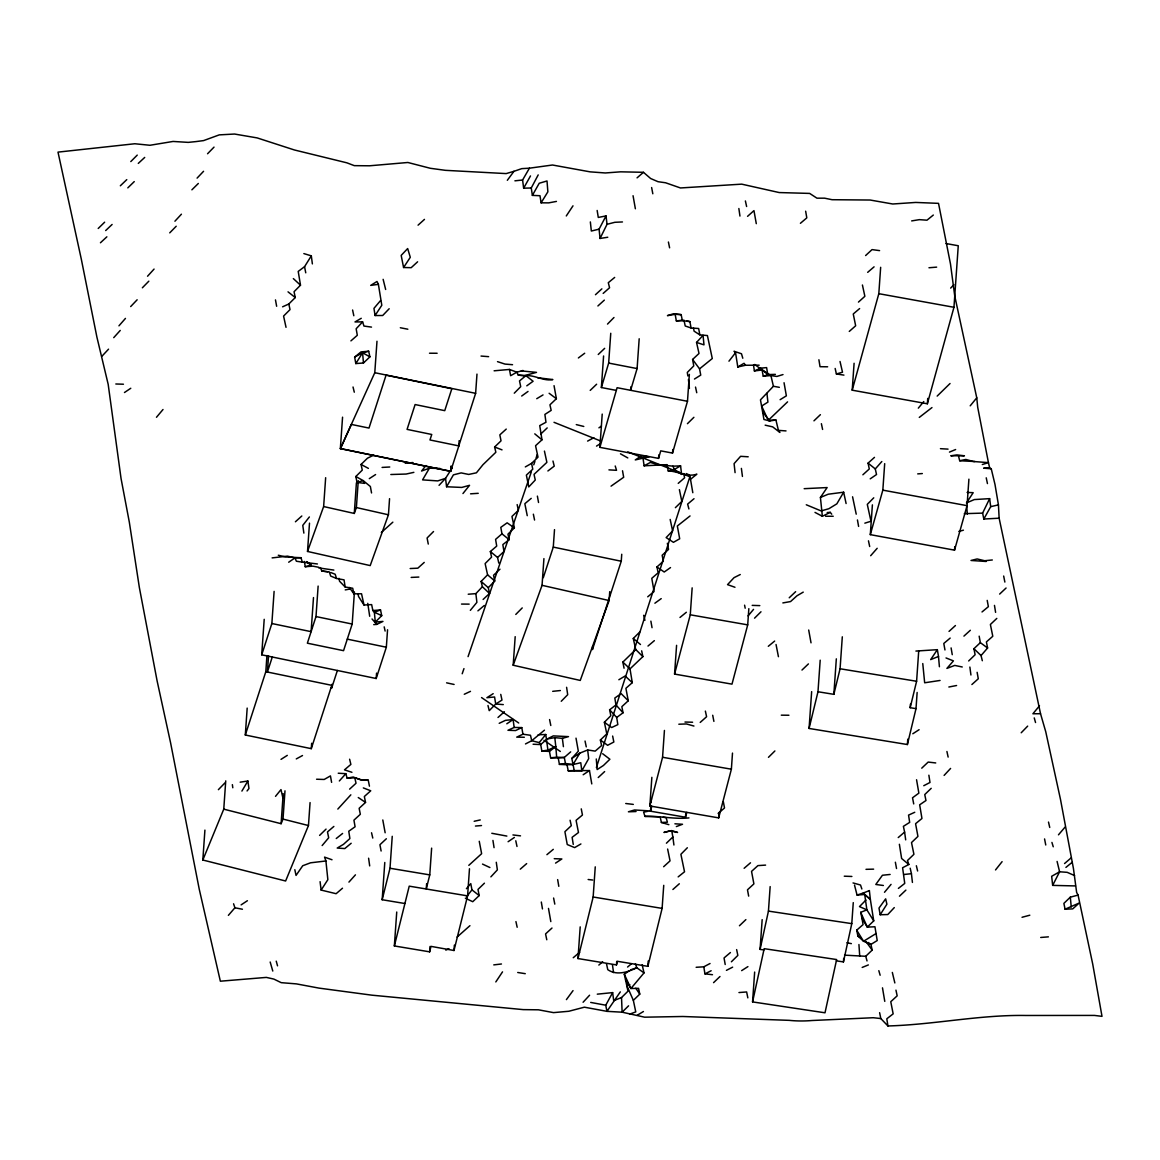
<?xml version="1.0" encoding="UTF-8"?>
<svg xmlns="http://www.w3.org/2000/svg" width="1160" height="1160" viewBox="0 0 1160 1160"><rect width="100%" height="100%" fill="white"/><g stroke="black" fill="none" stroke-linecap="round" stroke-linejoin="round"><path stroke-width="1.5" d="M451.269 466.509L450.646 471.308L340.358 448.63L342.562 417.179M310.068 802.589L308.458 825.543L285.621 881.005L202.826 860.01L204.914 830.111M202.826 860.01L223.764 809.158L225.736 780.868M266.945 655.545L265.814 671.698L331.803 685.328L311.286 748.664L245.311 735.005L247.181 708.093M387.556 629.779L386.338 647.222L376.188 678.513L261.711 654.82L264.204 619.324M268.54 655.878L267.409 672.017L272.281 657.01M261.711 654.82L271.861 623.529L274.108 591.397M223.764 809.158L281.111 823.702L283.2 793.658M281.111 823.702L283.011 819.09L284.983 790.83M389.557 498.67L388.44 514.793L370.2 565.587L307.516 551.449L309.502 523.145M313.49 597.574L311.112 631.663L271.861 623.529M354.423 591.991L352.19 624.051L343.548 650.673L307.371 643.191L315.998 616.569L318.13 586.076M307.516 551.449L323.64 506.543L325.656 477.702M311.286 748.664L311.663 743.255M331.035 687.721L331.745 687.865L332.006 684.284M323.64 506.543L354.279 513.445L356.41 482.821M354.279 513.445L356.381 507.558L358.266 480.689M340.358 448.63L374.782 372.708L376.986 341.257M376.188 678.513L376.565 673.104M404.912 903.524L382.176 899.739L384.786 862.474M382.176 899.739L390.007 868.26L392.239 836.316M469.481 868.753L467.582 895.883L453.995 950.504L430.998 946.371L429.635 951.838L394.357 945.951L396.735 912.021M450.646 471.308L458.838 445.904L429.968 439.959L431.752 434.478L407.073 429.388L415.106 404.55L444.744 410.654L451.834 388.73L386.062 375.159L368.996 428.069L351.364 424.429L340.489 448.572L450.646 471.308L451.008 466.073M426.634 883.63L426.257 888.981L429.765 874.886L431.636 848.134M458.838 445.904L459.142 440.655M429.635 951.838L430.012 946.487M458.78 445.904L475.629 393.327L476.977 374.1M453.995 950.504L454.372 945.124M609.74 591.643L609.116 600.547L580.246 680.441L513.184 665.231L515.185 636.666M513.184 665.231L542.053 585.322L543.924 558.612M543.3 577.695L553.276 547.1L554.509 529.641M616.322 390.412L601.373 387.527L603.591 355.975M689.359 374.375L687.488 401.287L672.524 453.082L660.736 450.849L658.561 458.388L599.894 447.354L602.214 414.091M601.373 387.527L608.666 363.08L610.755 333.282M592.688 646.12L592.441 649.615L621.252 561.237L621.745 554.262M663.737 885.341L662.113 908.396L647.86 966.338L617.381 961.292L616.482 964.917L577.985 958.552L580.203 926.884M577.985 958.552L593.151 896.999L595.254 866.854M630.866 386.802L630.62 390.311L637.101 368.575L639.189 338.763M616.482 964.917L616.728 961.393M658.561 458.388L658.808 454.879M672.524 453.082L672.785 449.514M732.496 753.087L731.38 769.196L718.678 817.887L649.861 805.968L651.862 777.331M686.778 812.362L685.502 817.235L650.485 811.188L650.861 805.823M651.108 802.256L651.354 798.674M647.86 966.338L648.222 961.045M649.861 805.968L662.563 757.277L664.433 730.438M748.838 608.652L747.707 624.863L731.989 684.139L674.569 674.076L676.585 645.337M674.569 674.076L690.273 614.8L692.158 587.859M685.502 817.235L685.749 813.682M718.678 817.887L719.055 812.508M752.564 1001.907L764.179 948.663L836.635 959.552L825.006 1012.796L752.564 1001.907L754.653 972.065M763.904 949.967L760.076 949.387L762.163 919.634M760.076 949.387L768.442 911.107L770.153 886.603M917.139 692.462L916.009 708.659L907.395 744.532L809.071 728.451L811.652 691.635M809.071 728.451L817.988 691.751L820.192 660.185M946.023 243.542L958.261 245.746L953.955 307.284L927.362 403.782L852.208 390.18L854.093 363.269M817.988 691.751L833.852 694.332L836.331 658.837M833.852 694.332L840.072 668.769L842.305 636.811M852.208 390.18L878.816 293.683L880.658 267.308M968.904 479.167L967.048 505.659L954.535 550.159L870.305 534.644L872.392 504.861M836.36 960.842L843.436 961.915L843.683 958.407M843.436 961.915L851.788 923.635L853.267 902.625M870.305 534.644L882.832 490.143L884.688 463.652M927.362 403.782L927.739 398.402M907.395 744.532L907.772 739.137M916.009 708.659L910.18 707.702L910.426 704.12M910.18 707.702L916.603 681.268L918.72 650.861M954.535 550.159L954.782 546.664M394.357 945.951L409.233 886.153L467.582 895.883M650.485 811.188L651.76 806.302M599.894 447.354L617.105 387.701L687.488 401.287M245.311 735.005L265.814 671.698M331.745 687.865L337.386 670.48M596.385 767.529L689.881 476.745L627.821 451.878M462.202 673.757L463.957 668.61M468.06 656.633L531.396 471.671M533.745 464.826L534.919 461.404M536.094 457.983L537.254 454.546M879.613 1012.665L880.817 1018.553L887.922 1025.962C934.076 1024.686 979.808 1014.666 1025.846 1015.479L1094.445 1015.42L1102 1016.348L1092.706 964.018L1078.075 895.099L1076.639 892.432L1073.449 868.593L1060.472 799.312L1045.755 731.771L1040.534 713.719L999.137 518.201L983.825 519.027L982.621 513.111L989.639 498.64L974.327 499.568L966.468 502.933L973.196 492.681L967.106 492.42M607.767 237.249L600.053 238.452L607.042 224.3L606.013 215.919L598.284 217.442L597.154 210.468M1075.479 885.935L1052.657 885.385L1059.602 871.784L1057.093 861.431M600.053 238.452L599.082 229.158L606.013 215.919M556.438 201.419L548.723 202.869L541.096 202.826L539.98 195.721L532.382 195.387L531.265 187.993L538.197 174.899M880.817 1018.553L873.262 1017.726L812.087 1020.51A87.957 58.131 -12.1 0 1 789.235 1020.351L682.805 1016.493L644.641 1017.189L622.122 1012.187L606.941 1011.346L605.752 1005.212L612.639 992.612L597.284 994.163M983.825 519.027L990.698 506.659L989.639 498.64M531.265 187.993L523.639 188.181L530.497 175.928M533.092 744.241L540.69 744.575L547.085 739.007L554.799 737.644L555.799 746.518L549.463 751.419L550.637 757.784L558.236 758.016L559.41 764.382L567.008 764.773L568.212 770.762L581.827 770.849L588.686 758.596L587.671 749.969L579.826 753.13L571.837 758.408L574.229 770.573L589.468 770.573L591.774 783.913M532.382 195.387L539.226 183.251L547.012 180.975L547.868 191.82L541.096 202.826M462.956 493.551L469.539 485.315L461.767 487.432L446.571 486.765L453.4 474.861L461.158 472.903L468.684 474.44L476.412 472.816L482.98 464.682L495.857 452.255L494.61 447.006L501.033 440.843L499.829 434.87L506.238 429.084M523.639 188.181L522.595 180.003L529.424 168.185L552.508 165.01L590.135 171.854L605.303 172.971L620.629 171.825L643.452 172.303L650.644 178.524L658.039 181.7L665.593 182.772L680.471 187.963L741.704 184.15L779.23 192.56L809.651 193.415L816.944 198.171L824.571 198.171L832.082 199.708L870.159 200.027L892.751 204L915.733 202.435L938.527 203.362L950.489 264.001L954.738 295.945L976.763 397.837L977.72 407.32L988.436 462.651L989.683 467.959L991.249 468.785L995.005 484.517L998.441 504.875L999.137 518.201M440.032 468.466L429.388 468.205L422.574 479.877L437.74 480.907L445.541 478.34L452.284 467.799M831.735 514.184L830.241 512.358L822.353 516.273L820.424 497.451L828.269 494.203L843.654 492.202L836.838 503.846L828.878 508.718L821.106 510.922L806.287 504.774M241.904 791.077L247.863 781.028L240.163 782.173M579.826 753.13L573.025 764.541L567.008 764.773M282.605 306.805L288.811 304.007L295.263 297.555L294.046 291.726L300.498 285.2L298.221 271.411L304.558 266.684L311.315 255.852L303.848 253.59M355.815 363.573L362.572 352.77L368.677 351.233L369.91 356.845L363.471 362.993L355.815 363.573L354.641 357.12L361.006 351.9L368.677 351.233M880.164 914.747L886.892 904.22L885.66 898.869L879.005 908.077L880.164 914.747L887.791 914.544L894.288 907.598M342.505 888.212L336.11 893.707L321.132 890.068L327.86 879.671L325.916 860.981L324.568 857.124L332.006 859.748M389.18 308.734L382.699 315.505L375.072 315.535L381.799 305.269L378.392 284.33L376.986 281.488L370.707 285.389L378.392 284.33M403.578 267.51L410.292 257.302L407.667 248.544L401.186 255.403L403.578 267.51L411.191 267.685L417.6 261.798M566.283 215.963L572.996 205.827M495.813 981.926L502.526 971.862M937.353 649.673L930.668 659.605L938.498 656.458L937.353 649.673L915.921 651.064M820.424 497.451L827.123 487.562L804.17 488.679M507.326 180.293L513.952 171.317L521.768 168.635L529.424 168.185M566.413 999.615L573.04 990.611M620.31 991.887L606.941 1011.346L584.365 1007.184L568.835 1011.259L553.509 1012.622L538.457 1009.809L523.233 1009.62L371.809 995.164L318.942 988.103L296.38 983.883L281.213 982.665L273.847 979.083L266.351 977.402L220.356 981.201L199.244 889.198L170.593 742.849L157.107 680.876L139.345 587.453L129.326 522.174L121.046 478.486L108.184 384.351L96.903 337.111L81.302 259.115L58 152.119L134.806 143.753L149.944 145.275L173.072 141.447L188.254 142.375L195.924 141.593L203.624 140.592L219.255 134.879L234.567 134.038L257.157 137.91L294.423 149.974L346.869 162.821L354.293 165.648L369.532 165.793L407.87 162.487L430.331 168.287L445.425 170.332L506.18 173.594L513.952 171.317M247.065 790.961L248.965 788.495L247.863 781.028M728.958 361.18L735.556 352.712L734.034 351.248L741.486 353.756L742.791 358.237M309.372 516.954L302.774 525.378L303.862 533.107M466.465 896.825L471.961 889.865L470.772 883.63L466.407 888.705M995.527 869.942L1002.095 861.663M425.952 465.566L421.573 471.033L429.388 468.205M275.514 796.355L280.981 789.612L282.851 797.732M539.212 742.603L545.78 734.512L547.926 750.114L541.865 751.071L540.69 744.575L539.212 742.603L531.729 740.718L525.495 743.937M470.337 610.348L476.89 602.359L475.875 593.644L482.372 586.713L481.11 581.436L487.577 574.823L485.126 563.572L491.579 557.119L490.346 551.537L496.726 546.099L495.581 539.385L501.975 533.832L500.801 527.365L507.123 522.827L514.387 527.887L507.95 534.151L509.182 539.675L502.831 544.605L503.976 551.508L497.553 557.467L498.786 563.093M970.209 405.826L976.763 397.837M918.314 408.146L923.781 401.548M1039.476 705.831L1032.922 713.762L1040.534 713.719M884.5 892.286L891.054 884.384M337.836 809.071L350.842 794.832M748.084 615.887L753.536 609.377M156.469 417.281L163.009 409.509M380.509 300.599L373.955 308.371L375.072 315.535M322.146 845.553L328.686 837.781L327.482 831.923L333.863 826.442M1058.471 834.823L1065.011 827.167M228.375 915.356L234.914 907.787L233.566 903.785M982.317 660.721L981.056 655.559L987.595 647.99L986.391 641.915L992.786 636.274L990.379 624.5L996.803 618.41M118.944 325.829L125.454 318.406M870.217 478.848L876.525 474.527L875.292 468.93L881.817 461.535M870.667 555.712L877.178 548.303M339.329 780.97L345.839 773.677L347.144 778.186L354.786 777.823L362.254 780.042L368.242 780.202L369.445 786.176M348.928 882.107L355.438 874.843M113.724 337.661L120.234 330.44M571.837 758.408L578.332 751.202L576.012 738.151M147.552 276.239L154.062 269.077M696.536 342.432L703.047 335.341L703.99 344.853L696.536 342.432L699.016 353.452L692.592 359.455L693.767 365.893L687.3 372.447L687.865 375.985M174.928 221.212L181.424 214.194M583.088 1002.255L589.585 995.222M765.165 425.169L772.676 426.865L779.897 432.448L778.433 430.375L775.909 419.992L769.848 420.95L763.947 419.485L760.467 399.837L773.415 386.28L770.921 375.593L763.251 376.173L762.062 370.011L754.739 364.457M639.726 632.04L633.273 638.478L635.738 649.527L622.862 662.085L624.051 668.218M439.046 485.329L445.541 478.34L446.571 486.765M490.868 876.859L497.364 869.884L496.277 862.271M944.11 775.402L950.591 768.428M102.066 356.091L108.547 349.16M371.504 327.106L363.95 326.062L362.63 321.9L356.149 328.758L357.309 335.298L350.914 340.88M642.161 964.801L644.017 972.892L630.924 988.509L625.53 979.808L624.298 974.226L629.343 970.731M197.084 178.118L203.565 171.288M130.674 306.574L137.141 299.787M950.663 288.101L953.897 284.722M483.096 599.473L489.52 593.485L488.302 587.685L494.769 580.971L493.551 575.259L499.974 569.183M218.385 789.67L224.851 782.986M1021.206 732.772L1027.673 726.116M207.553 153.758L214.02 147.117M169.737 232.856L176.204 226.243M142.361 287.796L148.828 281.184M607.507 324.089L613.973 317.507M561.251 701.264L567.704 694.695L566.602 687.3M604.375 722.26L610.827 715.705L609.624 709.804L615.96 704.932L614.829 698.044L621.136 693.607L628.256 700.77L621.847 706.658L623.036 712.776L616.714 717.475L617.83 724.623L611.625 727.538L604.375 722.26L606.796 733.874L600.372 740.008L601.605 745.546L595.211 751.114L587.671 749.969M873.755 497.814L867.288 504.368L870.971 521.26L864.838 523.16M687.343 847.757L680.891 854.296L684.53 871.784L678.165 876.887M514.272 393.182L520.724 386.657L519.506 380.929L525.886 375.68C535.224 374.912 543.591 381.495 552.856 379.566L537.733 377.754M515.779 614.438L522.232 607.913M787.567 401.867L768.268 420.34L761.641 406.043L767.92 402.114L766.919 393.298M865.94 900.073L859.487 906.598L866.883 909.861L873.727 920.88L867.288 927.115L861.923 918.111L860.706 912.311L866.883 909.861L864.707 894.505L863.199 893.055L857.052 895.041L854.514 885.109M130.79 161.573L137.243 155.106M433.536 531.526L427.083 537.993L428.272 544.069M372.853 610.523L380.524 609.957L381.741 615.655L375.289 622.093L376.753 624.385L382.959 621.412L375.289 622.093L374.361 612.219L372.853 610.523L371.649 604.606L363.993 605.012L358.585 596.573L357.976 593.746M950.04 383.51L937.164 396.096M355.83 476.513L363.167 480.602L364.588 483.358L357.033 482.4L355.83 476.513L362.282 470.119L361.05 464.464L367.488 458.171L373.709 455.17M754.551 618.178L760.989 611.769M687.43 423.69L693.883 417.31M768.457 757.335L774.894 750.955M191.893 189.819L198.331 183.469M612.639 992.612L613.698 1000.659L621.528 997.557L627.98 991.191L625.53 979.808M628.575 1005.821L622.122 1012.187L621.528 997.557M731.394 961.785L737.847 955.419L736.629 949.59M319.609 835.403L326.047 829.11M98.209 228.476L104.647 222.183M127.818 187.876L134.256 181.598M392.849 522.159L381.321 532.498M675.381 507.674L681.819 501.41L679.398 489.65M931.205 788.321L924.752 794.571L925.97 800.516L919.663 804.822L921.954 818.481L915.573 823.702L917.937 836.404L911.499 842.566L913.92 854.311L907.482 860.517L908.831 864.49L902.596 867.738L904.742 883.413L898.391 888.401M525.321 466.914L531.57 463.391L538.008 457.156L535.558 445.715L541.981 439.814L539.734 425.618L545.968 422.269L544.895 414.424L551.174 410.379L549.941 404.811L556.38 398.707L554.045 385.657M628.256 700.77L625.892 688.3L632.287 682.674L630.01 668.885L642.872 656.633L641.654 650.832M484.43 883.181L477.992 889.43L479.182 895.578L472.743 901.697L465.363 898.217M968.672 660.968L975.111 654.718L973.921 648.701L980.345 642.654L979.17 636.159M468.814 865.345L481.632 853.688L479.254 841.29M666.42 843.204L672.858 836.984L671.683 830.574L663.926 832.46L670.045 830.864L677.556 832.445L673.148 831.038M1078.075 895.099L1070.317 897.159L1063.88 903.379L1065.083 909.193L1072.739 908.889L1079.148 903.06L1065.083 909.193M469.93 925.68L457.127 937.034M629.619 1014.159L635.767 1011.897L633.346 1000.355L639.769 994.149L638.565 988.334L630.924 988.509L624.298 974.226M844.567 955.144L865.737 956.289L872.16 950.112L870.942 944.414L868.086 942.442M120.335 185.788L126.774 179.626M590.208 390.384L596.632 384.221M813.957 420.834L820.395 414.671M739.442 925.753L745.88 919.605M598.241 354.496L604.664 348.348M801.981 670.045L808.418 663.911M713.559 982.651L719.983 976.517M105.676 230.564L112.114 224.46M540.763 434.028L547.187 427.924M789.22 597.791L795.644 591.673M921.751 768.166L928.174 762.077L935.729 762.946M899.464 896.202L905.887 890.111M999.644 594.079L1006.068 588.018M138.286 163.4L144.71 157.426M100.441 242.774L106.865 236.814M386.352 838.753L379.929 844.727L381.118 851.019M544.461 730.162L531.729 740.718L530.483 735.28L522.942 734.207L516.722 737.136L524.335 737.267M598.226 777.548L604.635 771.574M865.621 255.548L872.03 249.603L879.585 250.618M349.61 789.148L356.033 783.246L354.786 777.823M363.326 787.901L370.75 790.786L364.341 796.514L365.545 802.415L359.136 808.317L360.339 814.277L353.93 820.163L355.09 826.761L348.769 831.241L349.885 838.535L343.476 844.349L337.212 848.062L344.796 848.569L351.175 843.262M551.986 928.043L545.562 933.916L546.78 939.76M663.636 866.737L670.045 860.88L667.638 849.047M595.457 294.712L601.866 288.855M597.908 305.964L604.331 300.121M949.025 631.402L955.434 625.544M862.88 474.788L869.289 468.959L868.071 463.13L874.481 457.373M963.931 636.115L970.34 630.272M418.064 225.17L424.473 219.385M295.409 521.783L301.817 515.997M858.458 302.093L864.867 296.308L862.416 284.998M424.226 562.411L417.832 568.183L410.176 568.53M647.715 596.82L654.095 591.499L651.775 578.318L658.155 572.793L656.952 566.95L663.346 561.193L662.142 555.249L668.551 549.419L667.362 543.286M971.891 684.53L978.286 678.774L977.126 672.322M747.562 216.34L753.957 210.612L756.291 223.662M498.002 717.475L504.397 711.747M700.205 722.419L706.6 716.721L705.367 711.095M672.901 889.488L679.311 883.775M603.171 293.407L609.565 287.752L608.304 282.707L614.669 277.428M849.265 331.426L855.659 325.786L853.253 313.983L859.633 308.56M570.676 751.868L564.282 757.465L558.236 758.016M860.706 912.311L867.288 927.115L874.944 926.767L877.221 940.542L870.942 944.414L863.547 941.267L857.907 936.004L856.704 930.189L863.083 924.592L861.923 918.111M637.058 177.857L643.452 172.303M678.223 483.358L684.617 477.789L683.689 473.57M520.274 869.159L526.669 863.606M598.836 965.062L602.678 961.756M867.68 272.339L874.074 266.844M718.127 813.464L724.521 807.969L723.332 801.705M744.126 868.289L750.505 862.793M1064.561 863.533L1070.956 858.038M898.231 837.563L904.611 832.097L903.393 826.34L909.672 822.382L908.556 815.117L914.761 812.276M573.243 957.725L579.637 952.288M627.574 967.048L631.402 963.786M800.414 223.3L806.809 217.862L805.649 211.192M647.99 646.048L654.37 640.639M477.92 610.856L484.3 605.462M694.014 498.713L687.634 504.107L688.909 508.95M950.17 638.087L943.79 643.466L944.965 649.962M730.423 952.548L724.043 957.957L725.203 964.511M531.222 498.365L524.842 503.701L527.249 515.678M546.911 854.673L553.291 849.337M982.012 611.958L988.378 606.665L987.204 600.387M768.297 646.294L774.663 641.059M679.992 617.453L686.357 612.262M690.04 515.953L677.338 526.002L679.688 538.776L673.438 542.329L666.144 537.587L672.611 530.903L670.175 519.433M1065.909 867.404L1072.275 862.213M933.321 215.049L926.97 220.197L919.387 219.646L911.673 220.907M692.81 492.71L690.504 479.312L696.87 474.164C686.648 477.543 678.034 471.149 668.232 470.946L667.043 464.667L644.104 465.812L643.017 458.171L649.107 456.808L641.567 455.793L635.274 459.925L643.017 458.171M336.255 838.52L342.606 833.46M694.463 379.045L700.741 375.101L699.553 368.851L712.284 358.527L707.411 335.559L699.828 334.863L694.086 331.151L693.506 328.033M919.285 417.411L931.973 407.566M547.897 470.974L554.234 466.132L552.972 461.042M578.376 357.962L584.698 353.249M521.696 396.024L528.017 391.442M654.892 603.214L661.214 598.618M526.785 385.83L533.107 381.263L525.886 375.68L518.288 375.159L516.882 372.186L509.458 369.445L494.116 370.808M670.524 567.573L664.216 572.01L656.952 566.95M598.923 427.837L601.446 426.083M288.68 562.223L294.988 557.902L300.991 557.713L302.31 562.136L317.419 563.963M508.095 841.725L514.387 837.447M124.468 392.515L130.775 388.266M506.804 723.797L513.097 719.562L514.17 727.45L507.964 730.278L515.577 730.553L521.783 727.596L522.942 734.207M583.175 774.749L589.468 770.573M241.12 904.872L247.399 900.726M555.567 863.098L561.861 858.965L554.248 858.676M876.09 933.524L863.547 941.267L856.704 930.189M369.3 478.645L375.593 474.556M912.818 733.758L919.097 729.698M493.188 693.665L486.896 697.697L494.58 696.986L495.697 704.033L489.23 710.674L487.983 705.497M741.646 970.63L747.924 966.613M281.01 759.365L287.288 755.378M596.515 446.107L600.271 443.729M780.1 399.692L786.364 395.836L784.044 382.727M536.746 398.692L543.025 394.922M637.159 1015.305L643.423 1011.52M618.86 679.745L625.124 675.99L632.287 682.674M735.556 352.712L737.789 366.981L744.053 363.298L745.532 365.255L759.162 365.183M803.242 592.122L796.978 595.776L790.569 601.562L782.855 602.924M580.913 843.958L574.649 847.597L567.24 844.538L564.905 831.691L571.329 825.644L570.082 820.236M361.253 318.304L355.004 321.929L362.63 321.9M644.104 465.812L650.339 462.463L657.807 464.551L672.945 466.175L674.337 469.452L681.601 474.411L680.587 465.87L674.337 469.452L668.232 470.946M611.044 486.156L623.674 477.267L622.514 470.772M354.641 357.12L362.572 352.77L369.91 356.845M587.612 441.09L593.862 437.712M296.279 758.915L302.513 755.537M696.145 967.295L703.801 966.816L710.036 963.51M923.766 785.712L929.986 782.478L928.87 775.199M726.421 970.355L732.641 967.15M740.254 574.534L734.034 577.665L727.538 584.64L734.976 587.264M547.085 739.007L553.305 735.889L568.501 736.629L562.368 738.354L554.799 737.644M703.801 966.816L704.932 973.863L711.152 970.746M445.832 950.141L448.935 948.634M499.206 723.318L505.426 720.36L513.097 719.562M464.275 694.26L470.482 691.36M547.926 750.114L555.799 746.518L556.669 757.219L564.282 757.465L565.471 763.483L573.025 764.541L580.768 762.729L581.827 770.849M753.492 365.023L754.377 370.939L760.583 368.169L766.615 367.604L767.746 374.593L775.387 374.375M949.445 452.096L955.622 449.529M862.184 967.44L868.361 964.932M676.352 826.572L682.515 824.267L674.917 823.803M380.524 609.957L374.361 612.219L381.741 615.655M630.605 969.861L636.767 967.744L644.017 972.892M783 374.564L776.866 376.449L770.921 375.593M982.303 464.522L988.436 462.651L973.269 461.477L965.802 459.447L959.697 460.738L958.435 455.75L950.808 455.793L956.869 454.909L964.424 455.793L958.435 455.75M357.033 482.4L363.167 480.602L370.373 486.518L371.548 492.957M763.251 376.173L769.385 374.361M835.157 368.474L836.389 373.955L842.508 372.215L840.029 361.485M523 370.475L516.882 372.186L510.632 375.695L509.458 369.445M958.841 531.439L963.423 530.178M1022.033 917.284L1029.804 915.211M607.042 224.3L614.814 222.299L622.456 221.951M629.822 984.637L626.762 985.42L633.346 1000.355M599.082 229.158L591.339 231.029L590.353 221.923M990.698 506.659L998.441 504.875M737.789 366.981L745.532 365.255M474.179 821.28L480.269 819.932M413.859 472.352L406.116 474.048L390.833 474.512M304.384 561.454L305.225 566.703L311.329 565.355L306.95 561.73M940.064 680.456L924.665 682.776L922.765 663.563M948.851 687.01L956.58 685.516M347.144 778.186L353.22 777.011L360.644 779.854L368.242 780.202M325.916 860.981L310.546 862.808L302.731 865.737L296.046 875.409L294.829 869.695M345.245 589.904L349.87 589.034M681.152 314.635L675.163 314.317L667.449 315.636L673.583 313.736L681.152 314.635L682.355 320.595L689.895 321.625L691.07 327.961L698.654 328.512L699.828 334.863M636.057 811.536L628.415 811.797L634.534 809.97L649.716 810.898L643.626 812.159L644.946 816.393C659.315 815.712 674.163 819.467 688.953 817.902M559.41 764.382L565.471 763.483M754.377 370.939L762.062 370.011L767.92 373.491M493.768 964.888L501.453 963.989M514.909 180.829L522.595 180.003M903.741 874.51L911.427 873.697L912.427 882.427M552.697 691.331L560.382 690.534M890.126 874.452L882.441 875.249L875.8 884.471L883.355 885.486M272.121 557.887L287.477 556.148L294.988 557.902L296.365 561.222L302.31 562.136M992.308 559.976L984.637 560.729L977.14 558.961L971.021 560.468L986.203 561.484M405.246 463.26L412.916 462.536M550.637 757.784L556.669 757.219M675.163 314.317L676.323 320.856L683.994 320.189L685.212 325.989L691.07 327.961M373.723 624.631L376.753 624.385L372.041 618.99M475.455 826.051L481.501 825.543M928.971 267.757L936.642 267.133M1040.723 937.468L1048.393 936.86M738.963 992.554L746.634 991.959L747.837 997.861M468.22 594.225L475.875 593.644M964.293 513.677L982.621 513.111M305.225 566.703L312.881 566.152L318.899 567.312M917.719 473.889L922.316 473.555M857.052 895.041L864.707 894.505L870.362 899.493L873.727 920.88M470.568 493.826L478.224 493.319M765.586 865.113L757.93 865.606L751.535 871.392L753.898 883.891L747.475 889.807L748.664 896.114M382.089 467.422L389.745 467.001M827.225 512.532L830.241 512.358M411.176 577.419L418.833 577.057M775.909 419.992L768.268 420.34L769.848 420.95L762.831 412.337M660.156 816.886L661.389 822.469L667.406 822.193L666.115 817.611L663.143 817.249M676.323 320.856L682.355 320.595M672.945 466.175L680.587 465.87M959.697 460.738L974.893 461.521M678.832 724.217L686.473 723.956L693.941 726.044M989.683 467.959L983.665 468.161L991.249 468.785M568.212 770.762L574.229 770.573M538.139 734.759L545.78 734.512M865.998 869.333L873.625 869.144M349.363 587.453L353.916 593.847L361.543 593.775L363.993 605.012M825.587 516.243L833.213 516.258M429.504 353.22L437.132 353.263M644.946 816.393L658.648 816.799M461.521 604.07L469.147 604.128M781.303 715.169L788.916 715.241M827.645 366.792L820.033 366.705L818.902 359.76M514.17 727.45L521.783 727.596M300.991 557.713L285.81 556.988L278.298 555.234M684.98 722.042L692.592 722.23M115.826 383.989L123.438 384.221M752.202 605.375L759.8 605.621M316.579 779.23L324.191 779.462L330.44 775.909L331.601 782.362M844.277 876.191L851.875 876.467M606.535 963.96L607.767 969.659C616.54 975.836 628.024 972.138 636.767 967.744L635.419 963.742M541.865 751.071L549.463 751.419M608.942 469.873L616.54 470.308L615.221 466.001M338.242 773.227L345.839 773.677M940.441 448.673L948.039 449.123M748.2 456.793L740.602 456.315L734.091 463.637L735.077 472.642M778.433 430.375L786.016 430.911M503.28 704.598L495.697 704.033L501.975 700.06L500.757 694.39M481.037 356.062L488.621 356.656M512.546 364.704L504.962 364.08L497.51 361.644M333.863 570.082L318.768 567.922M518.288 375.159L524.262 375.666L536.5 372.375L521.347 370.91M675.816 471.497L678.832 471.757M491.811 833.286L506.862 836.085M704.932 973.863L712.486 974.705M512.952 834.939L520.507 835.853M320.406 567.602L321.784 571.039L327.743 571.75M625.747 803.503L633.302 804.402M588.149 879.497L592.673 880.034M590.701 1002.428L605.752 1005.212M321.784 571.039L329.339 571.967L330.673 576.056L336.516 578.477L344.041 579.855L345.158 587.003L352.698 588.25L353.916 593.847M768.442 911.107L851.788 923.635M836.389 373.955L843.929 375.115M517.722 972.486L525.262 973.675M840.072 668.769L916.603 681.268M593.151 896.999L662.113 908.396M390.007 868.26L429.765 874.886M662.563 757.277L731.38 769.196M773.415 386.28L779.346 387.324M690.273 614.8L747.707 624.863M878.816 293.683L953.955 307.284M882.832 490.143L967.048 505.659M608.666 363.08L637.101 368.575M846.858 942.746L851.367 943.631M234.914 907.787L242.425 909.237M400.33 327.743L407.841 329.208M374.782 372.708L475.629 393.327M553.276 547.1L621.252 561.237M315.998 616.569L352.19 624.051M347.289 639.145L386.338 647.222M962.249 666.986L954.738 665.419L946.908 668.407L953.433 660.881L946.023 657.952M446.6 682.834L454.096 684.458M356.381 507.558L388.44 514.793M542.053 585.322L609.116 600.547M686.952 320.899L689.895 321.625M576.288 424.603L583.784 426.459M283.011 819.09L308.458 825.543M853.035 882.934L860.517 885.022L861.865 888.995M661.389 822.469L668.856 824.673M351.93 772.299L344.476 769.863L350.871 764.411L349.61 759.22M494.61 447.006L502.019 449.863M330.803 572.547L335.182 574.258L336.516 578.477M554.016 422.312L600.981 441.134M1074.581 875.568L1067.186 872.335L1059.602 871.784L1051.67 876.293L1052.657 885.385M482.516 864.084L489.897 867.535M686.285 473.555L689.185 474.947L690.504 479.312M815.002 512.401L822.353 516.273M361.05 464.464L368.401 468.379M620.455 453.807L627.792 457.924M857.907 936.004L860.836 937.802M358.266 797.529L365.545 802.415M481.545 697.566L518.708 722.999M543.967 740.283L560.309 751.462M600.372 740.008L607.622 745.3L613.843 742.009L612.639 736.049M980.345 642.654L987.595 647.99M549.13 393.284L556.38 398.707M602.649 753.724L609.885 759.235L603.447 765.469L597.154 769.587L596.284 758.973M306.501 561.585L311.329 565.355M288.028 291.841L295.263 297.555M471.961 889.865L479.182 895.578M868.071 463.13L875.292 468.93M501.975 533.832L509.182 539.675M534.774 433.854L541.981 439.814M490.346 551.537L497.553 557.467M908.831 864.49L901.624 858.502L899.377 844.277M633.273 638.478L640.479 644.51M487.577 574.823L494.769 580.971M481.11 581.436L488.302 587.685M760.583 368.169L767.746 374.593M293.335 278.603L300.498 285.2M482.372 586.713L489.52 593.485M622.862 662.085L630.01 668.885M973.921 648.701L981.056 655.559M635.738 649.527L642.872 656.633M345.158 587.003L339.561 581.247L338.952 578.347M609.624 709.804L616.714 717.475M615.96 704.932L623.036 712.776M692.592 359.455L699.553 368.851M866.215 941.847L872.16 950.112M635.825 988.262L639.769 994.149M270.178 962.017L272.788 971.051M385.657 289.478L383.134 279.328M1051.931 842.421L1053.251 846.785M892.33 972.428L894.838 982.94M878.831 970.659L880.135 975.241M1034.241 717.909L1035.546 722.535M865.737 956.289L867.028 960.944M276.239 961.161L277.53 965.831M643.655 615.322L644.931 620.31M811.029 642.843L808.694 630.025M353.031 387.005L354.293 392.196M776.04 644.496L778.433 656.69M916.356 865.752L917.618 871.001M286.027 327.323L283.576 316.071L290.029 309.604L288.811 304.007M371.534 832.764L372.78 838.057M1048.495 822.063L1049.742 827.457M852.571 496.799L856.225 514.17M910.18 868.202L911.427 873.697M745.387 200.941L746.619 206.509M514.387 527.887L511.951 516.432L518.375 510.371L517.157 504.586M946.922 751.491L948.14 757.088M843.654 492.202L846.104 503.541M384.192 626.864L385.12 631.054M695.521 387.077L696.74 392.718M515.779 840.783L516.997 846.466M515.939 921.591L517.172 927.26M868.463 540.821L869.681 546.519M895.955 990.133L897.173 995.845L890.764 1001.704L893.157 1013.855L886.806 1018.784L887.922 1025.962M821.381 423.69L822.599 429.447M352.596 310.01L353.814 315.738M986.232 477.818L987.45 483.575M367.763 603.345L369.692 616.279M668.407 242.019L669.61 247.834M531.57 463.391L532.774 469.205L526.365 475.107L528.772 486.924L535.267 480.037L534.035 474.382L546.882 462.361L544.432 451.08M585.046 741.037L586.264 746.866M533.353 514.184L534.557 520.042M549.579 719.562L550.797 725.493M633.055 195.721L635.375 208.771M1003.661 576.041L1004.864 582.073M1044.565 838.927L1045.755 844.987M744.589 605.172L745.184 608.217M712.704 715.256L713.893 721.375M553.596 898.029L554.799 904.118M913.717 803.923L912.529 797.776L918.865 793.135L916.559 779.752M581.261 808.868L582.451 815.016L576.085 820.323L578.477 832.517L572.126 837.317L573.258 844.393M550.812 921.591L548.491 908.41M304.558 266.684L305.747 272.817M651.63 187.543L652.819 193.778M385.149 832.764L382.8 819.975M895.361 862.213L896.535 868.535M882.485 987.841L884.776 1001.37M275.471 299.904L276.645 306.269M537.385 496.103L538.544 502.498M857.443 519.955L858.603 526.408M650.876 621.136L652.036 627.69M557.655 879.599L558.801 886.312M951.098 647.918L952.259 654.675M541.314 902.031L542.46 908.904M994.468 605.404L995.599 612.364M492.942 840.434L494.059 847.656M738.862 208.524L739.949 216.064M612.465 964.946L613.553 972.602M368.604 858.212L369.692 865.911M232.362 784.653L232.798 787.756M904.611 832.097L905.684 839.855M969.876 667.058L970.934 675.004M741.385 468.393L742.443 476.441M672.858 836.984L673.916 845.016M311.315 255.852L312.373 263.9M562.368 738.354L563.412 746.663M320.087 881.672L321.132 890.068M688.431 379.509L689.417 388.455M1070.317 897.159L1071.245 907.004M938.498 656.458L939.411 666.739M362.572 352.77L363.471 362.993M966.715 506.137L967.309 514.17M858.937 944.53L859.734 956.159M869.377 890.59L863.199 893.055L870.362 899.493L869.377 890.59"/></g></svg>
